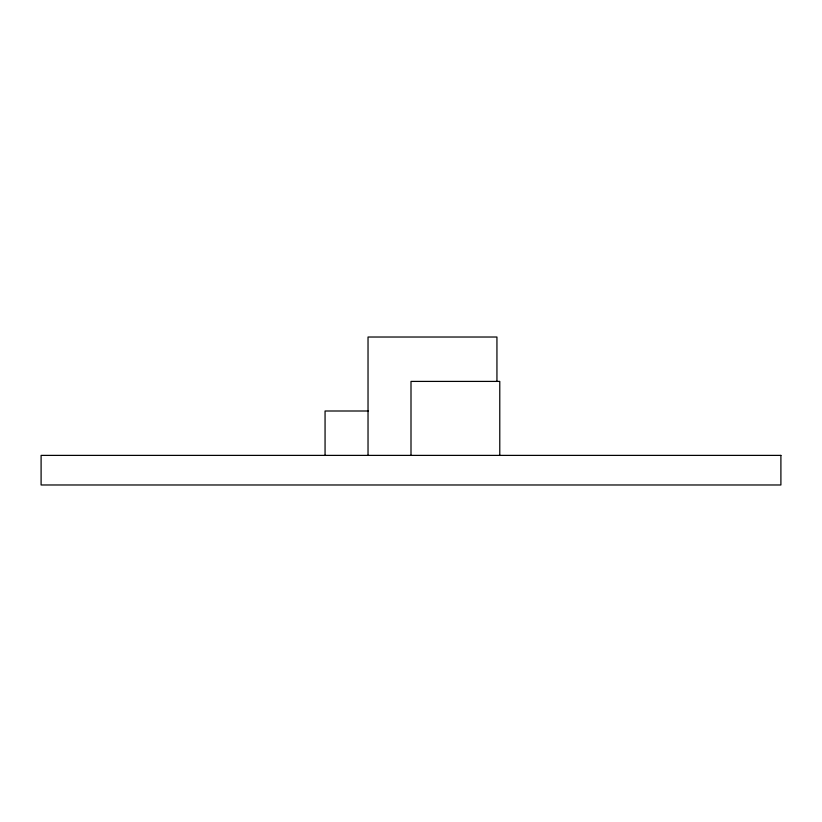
<?xml version="1.0" encoding="UTF-8"?>
<svg xmlns="http://www.w3.org/2000/svg" width="822" height="822" viewBox="0 0 822 822"><rect width="100%" height="100%" fill="white"/><g stroke="black" fill="none" stroke-linecap="round" stroke-linejoin="round"><path stroke-width="1.23" d="M368.492 411L325.06 411L325.06 455.388M499.776 455.388L499.776 381.408L411 381.408L411 455.388M496.94 381.408L496.94 337.02L368.03 337.02L368.03 455.388M780.9 455.388L41.1 455.388L41.1 484.98L780.9 484.98L780.9 455.388"/></g></svg>
